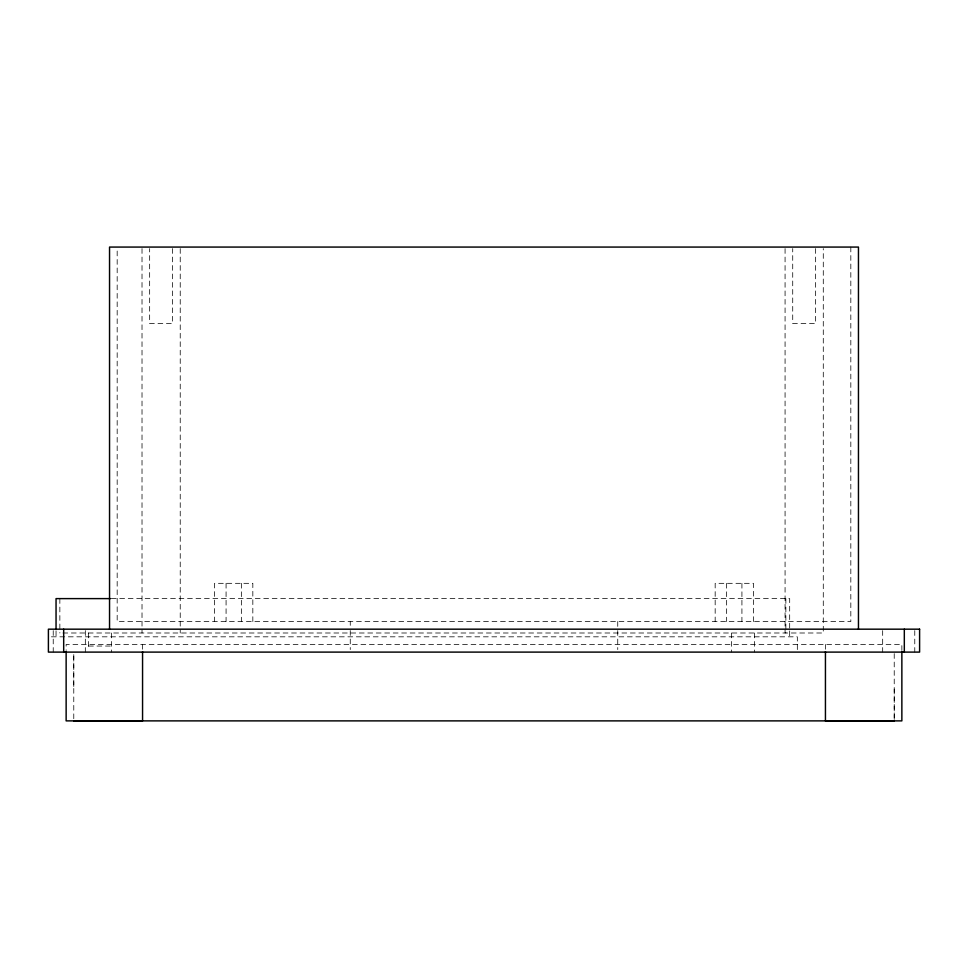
<?xml version="1.0" encoding="UTF-8"?>
<svg xmlns="http://www.w3.org/2000/svg" width="968" height="968" viewBox="0 0 968 968"><rect width="100%" height="100%" fill="white"/><g stroke="black" fill="none" stroke-linecap="round" stroke-linejoin="round"><path stroke-width="0.73" stroke-dasharray="4.84 3.63" d="M73.774 686.518L73.774 653.606L73.774 719.43M894.226 719.405L894.226 686.506M111.284 598.611L789.682 598.611L789.682 629.478M62.884 632.999L823.284 632.999L823.284 248.582M51.425 636.823L797.33 636.823L797.33 652.105M88.524 646.043L111.441 646.043M914.772 630.616L914.772 652.105M901.861 650.46L901.861 644.47L66.139 644.47L66.139 650.46M894.226 653.606L894.226 719.43M882.671 630.616L882.671 652.105M850.824 247.07L850.824 621.541L117.176 621.541L117.176 248.582M825.438 644.47L825.438 649.238M815.637 248.57L815.637 323.494L792.719 323.494L792.719 248.57M789.682 630.942L789.682 636.823M785.859 598.611L785.859 632.999M785.072 248.582L785.072 632.999M754.508 632.999L754.508 652.105M753.382 621.541L753.382 583.329L715.17 583.329L715.17 621.541M741.924 583.329L741.924 621.541M731.578 632.999L731.578 652.105M726.641 583.329L726.641 621.541M617.741 621.541L617.741 626.635M617.741 630.616L617.741 649.564M350.259 621.541L350.259 625.364M350.259 630.567L350.259 649.564M252.829 621.541L252.829 583.329L214.618 583.329L214.618 621.541M241.359 583.329L241.359 621.541M226.076 583.329L226.076 621.541M180.229 248.582L180.229 632.999M172.582 248.57L172.582 323.494L149.653 323.494L149.653 248.57M142.562 644.47L142.562 649.238M142.018 248.582L142.018 632.999M111.441 632.999L111.441 652.105M88.524 632.999L88.524 649.322M85.329 630.616L85.329 652.105M59.859 598.611L59.859 632.999M56.047 630.942L56.047 636.823M53.228 630.616L53.228 652.105"/><path stroke-width="1.45" d="M110.388 598.611L56.047 598.611L56.047 629.478M84.99 720.906L73.774 720.93L142.562 720.882L142.562 651.633M878.835 720.906L894.226 720.906L825.438 720.882L825.438 651.633M904.318 629.176L904.318 652.105M901.861 651.633L901.861 720.882L66.139 720.882L66.139 651.633M858.459 629.176L858.459 247.07L109.541 247.07L109.541 629.176M63.682 629.176L63.682 652.105M919.6 629.176L48.4 629.176L48.4 652.105L919.6 652.105L919.6 629.176"/></g></svg>
